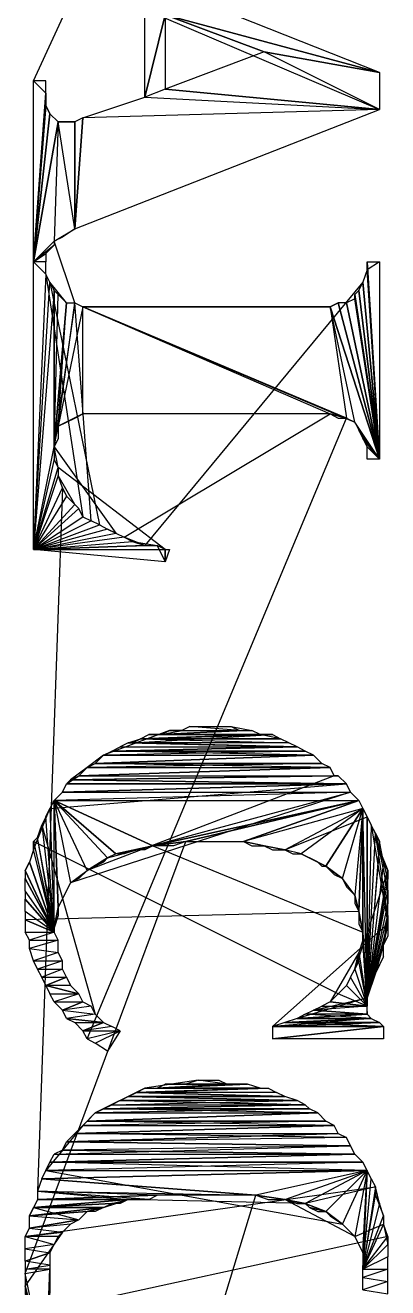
# Model space of a CAD drawing. Header units: metres. Extents: x 0 to 805, y 0 to 1107.
# Drawn here: x 135.31 to 140.9, y 117.81 to 137.3 of the extents above; entities that cross this region are included whole.
import ezdxf

# ---------------------------------------------------------------- set-up
doc = ezdxf.new("R2010")
doc.units = ezdxf.units.M
doc.layers.add('GUIDES', color=8, linetype='Continuous')
doc.layers.add('ROADS', color=7, linetype='Continuous')

msp = doc.modelspace()

# ---------------------------------------------------------------- linework, layer by layer
at = {"layer": 'GUIDES'}
for points in [[(136.137, 138.416), (137.47, 137.463), (140.772, 136.574), (136.137, 138.416)], [(137.153, 137.59), (137.47, 137.463), (137.153, 136.193), (137.153, 137.59)], [(137.47, 137.463), (137.47, 136.32), (137.153, 136.193), (137.47, 137.463)], [(137.47, 137.463), (138.994, 136.892), (140.772, 136.574), (137.47, 137.463)], [(138.994, 136.892), (137.47, 136.32), (140.772, 136.003), (138.994, 136.892)], [(138.994, 136.892), (140.772, 136.574), (140.772, 136.003), (138.994, 136.892)], [(135.629, 136.447), (135.438, 136.447), (135.629, 136.257), (135.629, 136.447)], [(135.438, 136.447), (135.629, 136.257), (135.438, 133.653), (135.438, 136.447)], [(137.47, 136.32), (137.153, 136.193), (140.772, 136.003), (137.47, 136.32)], [(135.629, 136.257), (135.629, 136.066), (135.438, 133.653), (135.629, 136.257)], [(137.153, 136.193), (140.772, 136.003), (136.2, 135.876), (137.153, 136.193)], [(135.629, 136.066), (135.692, 135.939), (135.438, 133.653), (135.629, 136.066)], [(135.692, 135.939), (135.819, 135.812), (135.438, 133.653), (135.692, 135.939)], [(140.772, 136.003), (136.2, 135.876), (136.073, 134.161), (140.772, 136.003)], [(135.819, 135.812), (135.756, 133.971), (135.438, 133.653), (135.819, 135.812)], [(135.756, 133.971), (136.073, 134.161), (135.819, 135.812), (135.756, 133.971)], [(135.819, 135.812), (136.073, 135.812), (136.073, 134.161), (135.819, 135.812)], [(136.073, 135.812), (136.073, 134.161), (136.2, 135.876), (136.073, 135.812)], [(135.883, 134.034), (135.756, 133.971), (136.073, 134.161), (135.883, 134.034)], [(135.756, 133.971), (135.756, 133.907), (135.438, 133.653), (135.756, 133.971)], [(135.438, 133.653), (135.629, 133.78), (135.756, 133.907), (135.438, 133.653)], [(135.629, 133.653), (135.438, 133.653), (135.629, 133.78), (135.629, 133.653)], [(135.629, 133.653), (135.438, 133.653), (135.629, 133.463), (135.629, 133.653)], [(135.438, 133.653), (135.629, 133.463), (135.438, 129.208), (135.438, 133.653)], [(140.772, 130.605), (140.582, 133.526), (140.582, 133.653), (140.772, 130.605)], [(140.772, 130.605), (140.582, 133.653), (140.772, 133.653), (140.772, 130.605)], [(135.438, 129.208), (135.692, 133.336), (135.629, 133.463), (135.438, 129.208)], [(140.518, 133.336), (140.772, 130.605), (140.582, 133.526), (140.518, 133.336)], [(135.756, 133.209), (135.438, 129.208), (135.692, 133.336), (135.756, 133.209)], [(135.438, 129.208), (135.756, 130.796), (135.756, 133.209), (135.438, 129.208)], [(135.756, 130.796), (135.819, 133.145), (135.756, 133.209), (135.756, 130.796)], [(140.391, 133.145), (140.772, 130.605), (140.455, 133.209), (140.391, 133.145)], [(140.772, 130.605), (140.455, 133.209), (140.518, 133.336), (140.772, 130.605)], [(135.946, 133.018), (135.756, 130.796), (135.819, 133.145), (135.946, 133.018)], [(135.819, 131.113), (136.073, 133.018), (135.756, 130.796), (135.819, 131.113)], [(135.946, 133.018), (136.073, 133.018), (135.756, 130.796), (135.946, 133.018)], [(136.2, 132.955), (135.819, 131.113), (136.073, 133.018), (136.2, 132.955)], [(136.2, 131.304), (136.2, 132.955), (135.819, 131.113), (136.2, 131.304)], [(140.01, 131.304), (136.2, 131.304), (136.2, 132.955), (140.01, 131.304)], [(140.01, 131.304), (140.264, 131.24), (136.2, 132.955), (140.01, 131.304)], [(140.264, 131.24), (136.2, 132.955), (140.01, 132.955), (140.264, 131.24)], [(140.137, 133.018), (140.01, 132.955), (140.772, 130.605), (140.137, 133.018)], [(140.264, 131.24), (140.391, 131.177), (140.01, 132.955), (140.264, 131.24)], [(140.391, 131.177), (140.01, 132.955), (140.772, 130.605), (140.391, 131.177)], [(140.264, 133.018), (140.137, 133.018), (140.772, 130.605), (140.264, 133.018)], [(140.264, 133.018), (140.772, 130.605), (140.391, 133.082), (140.264, 133.018)], [(140.772, 130.605), (140.391, 133.082), (140.391, 133.145), (140.772, 130.605)], [(135.819, 131.113), (136.073, 131.24), (136.2, 131.304), (135.819, 131.113)], [(140.01, 131.304), (140.137, 131.24), (140.264, 131.24), (140.01, 131.304)], [(135.819, 131.113), (135.819, 130.923), (135.756, 130.796), (135.819, 131.113)], [(140.391, 131.177), (140.455, 131.05), (140.772, 130.605), (140.391, 131.177)], [(140.455, 131.05), (140.518, 130.923), (140.772, 130.605), (140.455, 131.05)], [(140.518, 130.923), (140.582, 130.796), (140.772, 130.605), (140.518, 130.923)], [(135.756, 130.605), (135.438, 129.208), (135.756, 130.796), (135.756, 130.605)], [(140.582, 130.796), (140.772, 130.605), (140.582, 130.605), (140.582, 130.796)], [(135.438, 129.208), (135.819, 130.478), (135.756, 130.605), (135.438, 129.208)], [(135.819, 130.351), (135.438, 129.208), (135.819, 130.478), (135.819, 130.351)], [(135.438, 129.208), (135.883, 130.161), (135.819, 130.351), (135.438, 129.208)], [(135.946, 130.034), (135.438, 129.208), (135.883, 130.161), (135.946, 130.034)], [(135.438, 129.208), (136.073, 129.907), (135.946, 130.034), (135.438, 129.208)], [(136.137, 129.843), (135.438, 129.208), (136.073, 129.907), (136.137, 129.843)], [(135.438, 129.208), (136.2, 129.716), (136.137, 129.843), (135.438, 129.208)], [(136.327, 129.653), (135.438, 129.208), (136.2, 129.716), (136.327, 129.653)], [(135.438, 129.208), (136.454, 129.589), (136.327, 129.653), (135.438, 129.208)], [(136.581, 129.526), (135.438, 129.208), (136.454, 129.589), (136.581, 129.526)], [(135.438, 129.208), (136.708, 129.462), (136.581, 129.526), (135.438, 129.208)], [(136.835, 129.399), (135.438, 129.208), (136.708, 129.462), (136.835, 129.399)], [(135.438, 129.208), (136.962, 129.335), (136.835, 129.399), (135.438, 129.208)], [(137.153, 129.272), (135.438, 129.208), (136.962, 129.335), (137.153, 129.272)], [(137.343, 129.272), (135.438, 129.208), (137.47, 129.208), (137.343, 129.272)], [(137.153, 129.272), (137.343, 129.272), (135.438, 129.208), (137.153, 129.272)], [(135.438, 129.208), (137.47, 129.208), (137.47, 129.018), (135.438, 129.208)], [(137.47, 129.208), (137.534, 129.208), (137.47, 129.018), (137.47, 129.208)], [(139.121, 126.351), (139.248, 126.287), (137.089, 126.287), (139.121, 126.351)], [(138.931, 126.351), (139.121, 126.351), (137.089, 126.287), (138.931, 126.351)], [(137.216, 126.351), (138.931, 126.351), (137.089, 126.287), (137.216, 126.351)], [(138.804, 126.414), (137.407, 126.351), (138.931, 126.351), (138.804, 126.414)], [(138.613, 126.414), (138.804, 126.414), (137.407, 126.351), (138.613, 126.414)], [(137.534, 126.414), (138.613, 126.414), (137.407, 126.351), (137.534, 126.414)], [(137.724, 126.414), (138.613, 126.414), (137.851, 126.478), (137.724, 126.414)], [(138.613, 126.414), (137.851, 126.478), (138.486, 126.478), (138.613, 126.414)], [(136.772, 126.16), (139.502, 126.16), (136.645, 126.097), (136.772, 126.16)], [(139.502, 126.16), (136.645, 126.097), (139.629, 126.097), (139.502, 126.16)], [(136.899, 126.224), (136.772, 126.16), (139.502, 126.16), (136.899, 126.224)], [(136.962, 126.224), (136.899, 126.224), (139.502, 126.16), (136.962, 126.224)], [(137.089, 126.287), (139.375, 126.224), (136.962, 126.224), (137.089, 126.287)], [(139.375, 126.224), (136.962, 126.224), (139.502, 126.16), (139.375, 126.224)], [(139.248, 126.287), (137.089, 126.287), (139.375, 126.224), (139.248, 126.287)], [(136.518, 126.033), (139.756, 126.033), (136.391, 125.906), (136.518, 126.033)], [(139.756, 126.033), (136.391, 125.906), (139.883, 125.906), (139.756, 126.033)], [(136.645, 126.097), (139.629, 126.097), (136.518, 126.033), (136.645, 126.097)], [(139.629, 126.097), (136.518, 126.033), (139.756, 126.033), (139.629, 126.097)], [(136.264, 125.843), (140.01, 125.843), (136.137, 125.716), (136.264, 125.843)], [(140.01, 125.843), (136.137, 125.716), (140.074, 125.716), (140.01, 125.843)], [(136.391, 125.906), (139.883, 125.906), (136.264, 125.843), (136.391, 125.906)], [(139.883, 125.906), (136.264, 125.843), (140.01, 125.843), (139.883, 125.906)], [(135.946, 125.589), (140.264, 125.589), (135.883, 125.462), (135.946, 125.589)], [(140.264, 125.589), (135.883, 125.462), (140.328, 125.462), (140.264, 125.589)], [(136.01, 125.652), (135.946, 125.589), (140.264, 125.589), (136.01, 125.652)], [(140.137, 125.716), (136.01, 125.652), (140.264, 125.589), (140.137, 125.716)], [(140.074, 125.716), (140.137, 125.716), (136.01, 125.652), (140.074, 125.716)], [(136.137, 125.716), (140.074, 125.716), (136.01, 125.652), (136.137, 125.716)], [(135.883, 125.462), (140.328, 125.462), (135.756, 125.335), (135.883, 125.462)], [(140.328, 125.462), (135.756, 125.335), (140.455, 125.335), (140.328, 125.462)], [(135.756, 123.303), (135.629, 125.081), (135.692, 125.208), (135.756, 123.303)], [(135.756, 125.335), (135.692, 125.208), (135.756, 123.303), (135.756, 125.335)], [(140.455, 125.335), (137.28, 124.636), (135.756, 125.335), (140.455, 125.335)], [(137.28, 124.636), (135.756, 125.335), (136.708, 124.509), (137.28, 124.636)], [(135.756, 125.335), (136.708, 124.509), (136.581, 124.446), (135.756, 125.335)], [(136.581, 124.446), (136.264, 124.255), (135.756, 125.335), (136.581, 124.446)], [(136.264, 124.255), (135.756, 125.335), (136.01, 124.065), (136.264, 124.255)], [(135.756, 125.335), (136.01, 124.065), (135.819, 123.684), (135.756, 125.335)], [(135.819, 123.684), (135.756, 123.366), (135.756, 125.335), (135.819, 123.684)], [(140.455, 125.335), (137.788, 124.7), (137.28, 124.636), (140.455, 125.335)], [(138.677, 124.7), (140.455, 125.335), (137.788, 124.7), (138.677, 124.7)], [(140.518, 125.208), (138.677, 124.7), (140.455, 125.335), (140.518, 125.208)], [(138.677, 124.7), (139.312, 124.573), (140.518, 125.208), (138.677, 124.7)], [(139.312, 124.573), (140.518, 125.208), (139.566, 124.509), (139.312, 124.573)], [(140.518, 125.208), (139.566, 124.509), (139.947, 124.319), (140.518, 125.208)], [(139.947, 124.319), (140.201, 124.128), (140.518, 125.208), (139.947, 124.319)], [(140.201, 124.128), (140.518, 125.208), (140.391, 123.874), (140.201, 124.128)], [(140.518, 125.208), (140.391, 123.874), (140.455, 123.62), (140.518, 125.208)], [(140.518, 125.208), (140.455, 123.62), (140.518, 123.303), (140.518, 125.208)], [(140.518, 125.208), (140.518, 123.303), (140.582, 122.16), (140.518, 125.208)], [(140.582, 125.081), (140.582, 122.16), (140.518, 125.208), (140.582, 125.081)], [(135.565, 124.954), (135.756, 123.303), (135.629, 125.081), (135.565, 124.954)], [(140.645, 124.954), (140.582, 122.287), (140.582, 125.081), (140.645, 124.954)], [(135.756, 123.303), (135.502, 124.763), (135.565, 124.954), (135.756, 123.303)], [(140.582, 122.287), (140.709, 124.827), (140.645, 124.954), (140.582, 122.287)], [(140.772, 124.7), (140.582, 122.287), (140.709, 124.827), (140.772, 124.7)], [(135.375, 124.382), (135.756, 123.303), (135.438, 124.573), (135.375, 124.382)], [(135.438, 124.7), (135.756, 123.303), (135.502, 124.763), (135.438, 124.7)], [(135.756, 123.303), (135.438, 124.573), (135.438, 124.7), (135.756, 123.303)], [(137.026, 124.573), (137.28, 124.636), (136.708, 124.509), (137.026, 124.573)], [(137.026, 124.573), (136.835, 124.509), (136.708, 124.509), (137.026, 124.573)], [(137.153, 124.573), (137.026, 124.573), (137.28, 124.636), (137.153, 124.573)], [(137.788, 124.7), (137.597, 124.636), (137.28, 124.636), (137.788, 124.7)], [(138.804, 124.636), (138.994, 124.636), (138.677, 124.7), (138.804, 124.636)], [(138.994, 124.636), (138.677, 124.7), (139.312, 124.573), (138.994, 124.636)], [(138.994, 124.636), (139.121, 124.573), (139.312, 124.573), (138.994, 124.636)], [(139.312, 124.573), (139.439, 124.509), (139.566, 124.509), (139.312, 124.573)], [(140.582, 122.287), (140.772, 124.573), (140.772, 124.7), (140.582, 122.287)], [(140.836, 124.382), (140.582, 122.287), (140.772, 124.573), (140.836, 124.382)], [(135.756, 123.303), (135.311, 124.255), (135.375, 124.382), (135.756, 123.303)], [(136.581, 124.446), (136.518, 124.382), (136.264, 124.255), (136.581, 124.446)], [(139.566, 124.509), (139.693, 124.446), (139.947, 124.319), (139.566, 124.509)], [(139.693, 124.446), (139.82, 124.382), (139.947, 124.319), (139.693, 124.446)], [(139.82, 124.382), (139.883, 124.319), (139.947, 124.319), (139.82, 124.382)], [(140.582, 122.287), (140.899, 124.255), (140.836, 124.382), (140.582, 122.287)], [(135.311, 124.128), (135.756, 123.303), (135.311, 124.255), (135.311, 124.128)], [(136.264, 124.255), (136.137, 124.128), (136.01, 124.065), (136.264, 124.255)], [(139.947, 124.319), (140.074, 124.192), (140.201, 124.128), (139.947, 124.319)], [(140.899, 124.128), (140.582, 122.287), (140.899, 124.255), (140.899, 124.128)], [(135.756, 123.303), (135.311, 123.938), (135.311, 124.128), (135.756, 123.303)], [(135.819, 123.684), (135.946, 123.938), (136.01, 124.065), (135.819, 123.684)], [(140.201, 124.128), (140.264, 124.001), (140.391, 123.874), (140.201, 124.128)], [(140.582, 122.287), (140.899, 123.938), (140.899, 124.128), (140.582, 122.287)], [(135.311, 123.811), (135.756, 123.303), (135.311, 123.938), (135.311, 123.811)], [(135.756, 123.303), (135.311, 123.62), (135.311, 123.811), (135.756, 123.303)], [(140.391, 123.874), (140.391, 123.747), (140.455, 123.62), (140.391, 123.874)], [(140.899, 123.747), (140.582, 122.287), (140.899, 123.938), (140.899, 123.747)], [(135.311, 123.493), (135.756, 123.303), (135.311, 123.62), (135.311, 123.493)], [(135.819, 123.684), (135.819, 123.557), (135.756, 123.366), (135.819, 123.684)], [(140.455, 123.62), (140.455, 123.43), (140.518, 123.303), (140.455, 123.62)], [(140.582, 122.287), (140.899, 123.557), (140.899, 123.747), (140.582, 122.287)], [(135.311, 123.493), (135.311, 123.303), (135.756, 123.303), (135.311, 123.493)], [(140.899, 123.43), (140.582, 122.287), (140.899, 123.557), (140.899, 123.43)], [(140.836, 123.112), (140.899, 123.43), (140.582, 122.287), (140.836, 123.112)], [(140.899, 123.239), (140.836, 123.112), (140.899, 123.43), (140.899, 123.239)], [(135.311, 123.303), (135.756, 123.303), (135.375, 123.176), (135.311, 123.303)], [(135.756, 123.303), (135.375, 123.176), (135.819, 123.176), (135.756, 123.303)], [(140.582, 122.16), (140.518, 123.176), (140.518, 123.303), (140.582, 122.16)], [(135.375, 123.176), (135.819, 123.176), (135.375, 123.049), (135.375, 123.176)], [(135.819, 123.176), (135.375, 123.049), (135.819, 122.985), (135.819, 123.176)], [(135.375, 123.049), (135.819, 122.985), (135.438, 122.858), (135.375, 123.049)], [(140.455, 122.985), (140.582, 122.16), (140.518, 123.176), (140.455, 122.985)], [(140.836, 123.112), (140.709, 122.668), (140.582, 122.287), (140.836, 123.112)], [(140.709, 122.668), (140.836, 122.922), (140.836, 123.112), (140.709, 122.668)], [(135.819, 122.985), (135.438, 122.858), (135.883, 122.858), (135.819, 122.985)], [(135.438, 122.858), (135.883, 122.858), (135.502, 122.731), (135.438, 122.858)], [(135.883, 122.858), (135.502, 122.731), (135.883, 122.731), (135.883, 122.858)], [(140.391, 122.731), (140.582, 122.16), (140.455, 122.858), (140.391, 122.731)], [(140.582, 122.16), (140.455, 122.858), (140.455, 122.985), (140.582, 122.16)], [(140.772, 122.795), (140.709, 122.668), (140.836, 122.922), (140.772, 122.795)], [(135.502, 122.731), (135.883, 122.731), (135.565, 122.604), (135.502, 122.731)], [(135.883, 122.731), (135.565, 122.604), (135.946, 122.604), (135.883, 122.731)], [(140.582, 122.16), (140.328, 122.604), (140.391, 122.731), (140.582, 122.16)], [(135.565, 122.604), (135.946, 122.604), (135.629, 122.477), (135.565, 122.604)], [(135.946, 122.604), (136.01, 122.477), (135.629, 122.477), (135.946, 122.604)], [(135.629, 122.477), (135.692, 122.35), (136.137, 122.35), (135.629, 122.477)], [(136.01, 122.477), (135.629, 122.477), (136.137, 122.35), (136.01, 122.477)], [(140.582, 122.16), (140.137, 122.35), (140.264, 122.477), (140.582, 122.16)], [(140.264, 122.477), (140.582, 122.16), (140.328, 122.604), (140.264, 122.477)], [(135.692, 122.35), (136.137, 122.35), (135.756, 122.223), (135.692, 122.35)], [(136.137, 122.35), (135.756, 122.223), (136.2, 122.223), (136.137, 122.35)], [(140.01, 122.223), (140.582, 122.16), (140.137, 122.35), (140.01, 122.223)], [(135.756, 122.223), (136.2, 122.223), (135.883, 122.096), (135.756, 122.223)], [(136.2, 122.223), (136.327, 122.16), (135.883, 122.096), (136.2, 122.223)], [(136.327, 122.16), (135.883, 122.096), (136.391, 122.033), (136.327, 122.16)], [(135.883, 122.096), (136.391, 122.033), (135.946, 121.969), (135.883, 122.096)], [(140.582, 122.033), (139.629, 122.033), (139.756, 122.096), (140.582, 122.033)], [(139.883, 122.16), (140.582, 122.16), (139.756, 122.096), (139.883, 122.16)], [(140.582, 122.16), (139.756, 122.096), (140.582, 122.033), (140.582, 122.16)], [(140.01, 122.223), (139.883, 122.16), (140.582, 122.16), (140.01, 122.223)], [(136.391, 122.033), (135.946, 121.969), (136.518, 121.906), (136.391, 122.033)], [(135.946, 121.969), (136.073, 121.906), (136.518, 121.906), (135.946, 121.969)], [(136.073, 121.906), (136.518, 121.906), (136.2, 121.779), (136.073, 121.906)], [(136.518, 121.906), (136.645, 121.842), (136.2, 121.779), (136.518, 121.906)], [(136.645, 121.842), (136.2, 121.779), (136.772, 121.779), (136.645, 121.842)], [(140.836, 121.842), (139.121, 121.842), (140.772, 121.906), (140.836, 121.842)], [(139.121, 121.842), (140.772, 121.906), (139.312, 121.906), (139.121, 121.842)], [(140.836, 121.652), (139.121, 121.652), (140.836, 121.842), (140.836, 121.652)], [(139.121, 121.652), (140.836, 121.842), (139.121, 121.842), (139.121, 121.652)], [(140.772, 121.906), (139.312, 121.906), (140.645, 121.969), (140.772, 121.906)], [(139.312, 121.906), (140.645, 121.969), (139.502, 121.969), (139.312, 121.906)], [(140.645, 121.969), (139.502, 121.969), (140.582, 122.033), (140.645, 121.969)], [(139.502, 121.969), (140.582, 122.033), (139.629, 122.033), (139.502, 121.969)], [(136.2, 121.779), (136.772, 121.779), (136.264, 121.652), (136.2, 121.779)], [(136.264, 121.652), (136.391, 121.588), (136.772, 121.779), (136.264, 121.652)], [(136.391, 121.588), (136.772, 121.779), (136.581, 121.461), (136.391, 121.588)], [(139.058, 120.89), (139.185, 120.826), (137.026, 120.826), (139.058, 120.89)], [(138.931, 120.89), (139.058, 120.89), (137.026, 120.826), (138.931, 120.89)], [(137.153, 120.89), (138.931, 120.89), (137.026, 120.826), (137.153, 120.89)], [(138.74, 120.953), (137.343, 120.89), (138.931, 120.89), (138.74, 120.953)], [(138.423, 120.953), (138.74, 120.953), (137.343, 120.89), (138.423, 120.953)], [(137.47, 120.953), (138.423, 120.953), (137.343, 120.89), (137.47, 120.953)], [(137.788, 120.953), (138.423, 120.953), (137.978, 121.017), (137.788, 120.953)], [(138.423, 120.953), (137.978, 121.017), (138.296, 121.017), (138.423, 120.953)], [(136.772, 120.699), (136.645, 120.636), (139.629, 120.636), (136.772, 120.699)], [(136.899, 120.763), (139.502, 120.699), (136.772, 120.699), (136.899, 120.763)], [(139.502, 120.699), (136.772, 120.699), (139.629, 120.636), (139.502, 120.699)], [(137.026, 120.826), (139.312, 120.763), (136.899, 120.763), (137.026, 120.826)], [(139.312, 120.763), (136.899, 120.763), (139.502, 120.699), (139.312, 120.763)], [(139.185, 120.826), (137.026, 120.826), (139.312, 120.763), (139.185, 120.826)], [(136.391, 120.509), (139.82, 120.509), (136.264, 120.382), (136.391, 120.509)], [(139.82, 120.509), (136.264, 120.382), (139.947, 120.382), (139.82, 120.509)], [(136.518, 120.572), (139.693, 120.572), (136.391, 120.509), (136.518, 120.572)], [(139.693, 120.572), (136.391, 120.509), (139.82, 120.509), (139.693, 120.572)], [(136.645, 120.636), (139.629, 120.636), (136.518, 120.572), (136.645, 120.636)], [(139.629, 120.636), (136.518, 120.572), (139.693, 120.572), (139.629, 120.636)], [(136.2, 120.318), (140.074, 120.318), (136.073, 120.191), (136.2, 120.318)], [(140.074, 120.318), (136.073, 120.191), (140.137, 120.191), (140.074, 120.318)], [(136.264, 120.382), (139.947, 120.382), (136.2, 120.318), (136.264, 120.382)], [(139.947, 120.382), (136.2, 120.318), (140.074, 120.318), (139.947, 120.382)], [(140.137, 120.191), (140.264, 120.128), (135.946, 120.064), (140.137, 120.191)], [(136.073, 120.191), (140.137, 120.191), (135.946, 120.064), (136.073, 120.191)], [(140.264, 120.128), (135.946, 120.064), (140.328, 120.001), (140.264, 120.128)], [(135.883, 119.937), (135.756, 119.874), (140.391, 119.874), (135.883, 119.937)], [(135.946, 120.064), (140.328, 120.001), (135.883, 119.937), (135.946, 120.064)], [(140.328, 120.001), (135.883, 119.937), (140.391, 119.874), (140.328, 120.001)], [(135.692, 119.747), (140.518, 119.747), (135.629, 119.62), (135.692, 119.747)], [(140.518, 119.747), (135.629, 119.62), (140.582, 119.62), (140.518, 119.747)], [(135.756, 119.874), (140.391, 119.874), (135.692, 119.747), (135.756, 119.874)], [(140.391, 119.874), (135.692, 119.747), (140.518, 119.747), (140.391, 119.874)], [(138.867, 119.239), (135.565, 119.493), (140.582, 119.62), (138.867, 119.239)], [(135.629, 119.62), (140.582, 119.62), (135.565, 119.493), (135.629, 119.62)], [(138.867, 119.239), (139.312, 119.175), (140.582, 119.62), (138.867, 119.239)], [(139.312, 119.175), (140.582, 119.62), (139.629, 119.112), (139.312, 119.175)], [(140.582, 119.62), (139.629, 119.112), (139.947, 118.985), (140.582, 119.62)], [(139.947, 118.985), (140.201, 118.794), (140.582, 119.62), (139.947, 118.985)], [(140.201, 118.794), (140.582, 119.62), (140.391, 118.604), (140.201, 118.794)], [(140.582, 119.62), (140.391, 118.604), (140.518, 118.35), (140.582, 119.62)], [(140.582, 119.62), (140.518, 118.35), (140.518, 118.096), (140.582, 119.62)], [(140.518, 118.096), (140.645, 119.493), (140.582, 119.62), (140.518, 118.096)], [(135.502, 119.302), (138.867, 119.239), (135.565, 119.493), (135.502, 119.302)], [(140.709, 119.366), (140.518, 118.096), (140.645, 119.493), (140.709, 119.366)], [(140.518, 118.096), (140.709, 119.239), (140.709, 119.366), (140.518, 118.096)], [(136.645, 119.112), (136.899, 119.175), (135.438, 119.048), (136.645, 119.112)], [(136.899, 119.175), (135.502, 119.175), (135.438, 119.048), (136.899, 119.175)], [(136.645, 119.112), (135.438, 119.048), (136.518, 119.048), (136.645, 119.112)], [(138.867, 119.239), (137.343, 119.239), (135.502, 119.302), (138.867, 119.239)], [(137.343, 119.239), (135.502, 119.302), (135.502, 119.175), (137.343, 119.239)], [(137.343, 119.239), (135.502, 119.175), (137.216, 119.175), (137.343, 119.239)], [(136.772, 119.112), (136.645, 119.112), (136.899, 119.175), (136.772, 119.112)], [(138.867, 119.239), (139.058, 119.175), (139.312, 119.175), (138.867, 119.239)], [(139.312, 119.175), (139.502, 119.112), (139.629, 119.112), (139.312, 119.175)], [(139.629, 119.112), (139.693, 119.048), (139.947, 118.985), (139.629, 119.112)], [(140.772, 119.112), (140.518, 118.096), (140.709, 119.239), (140.772, 119.112)], [(140.518, 118.096), (140.836, 118.921), (140.772, 119.112), (140.518, 118.096)], [(136.264, 118.985), (136.518, 119.048), (135.375, 118.921), (136.264, 118.985)], [(136.518, 119.048), (135.375, 118.921), (135.438, 119.048), (136.518, 119.048)], [(136.264, 118.985), (135.375, 118.921), (136.137, 118.858), (136.264, 118.985)], [(135.375, 118.921), (136.137, 118.858), (135.375, 118.731), (135.375, 118.921)], [(136.391, 118.985), (136.264, 118.985), (136.518, 119.048), (136.391, 118.985)], [(139.693, 119.048), (139.82, 118.985), (139.947, 118.985), (139.693, 119.048)], [(139.947, 118.985), (140.01, 118.921), (140.201, 118.794), (139.947, 118.985)], [(140.836, 118.794), (140.518, 118.096), (140.836, 118.921), (140.836, 118.794)], [(135.375, 118.731), (135.883, 118.667), (135.311, 118.604), (135.375, 118.731)], [(136.137, 118.858), (136.01, 118.794), (135.375, 118.731), (136.137, 118.858)], [(136.01, 118.794), (135.375, 118.731), (135.883, 118.667), (136.01, 118.794)], [(140.518, 118.096), (140.899, 118.604), (140.836, 118.794), (140.518, 118.096)], [(135.883, 118.667), (135.819, 118.604), (135.311, 118.604), (135.883, 118.667)], [(135.819, 118.604), (135.311, 118.604), (135.756, 118.477), (135.819, 118.604)], [(135.311, 118.604), (135.756, 118.477), (135.311, 118.413), (135.311, 118.604)], [(140.899, 118.477), (140.518, 118.096), (140.899, 118.604), (140.899, 118.477)], [(135.756, 118.477), (135.311, 118.413), (135.692, 118.35), (135.756, 118.477)], [(135.311, 118.413), (135.692, 118.35), (135.311, 118.223), (135.311, 118.413)], [(135.692, 118.159), (135.311, 118.223), (135.692, 118.35), (135.692, 118.159)], [(140.899, 118.477), (140.899, 118.286), (140.518, 118.096), (140.899, 118.477)], [(135.311, 118.096), (135.692, 118.159), (135.311, 118.223), (135.311, 118.096)], [(135.692, 118.096), (135.311, 118.096), (135.692, 118.159), (135.692, 118.096)], [(140.899, 118.286), (140.518, 118.096), (140.899, 118.096), (140.899, 118.286)], [(135.629, 116.508), (135.311, 118.032), (135.692, 118.096), (135.629, 116.508)], [(135.311, 118.032), (135.692, 118.096), (135.311, 118.096), (135.311, 118.032)], [(135.311, 117.842), (135.629, 116.508), (135.311, 118.032), (135.311, 117.842)], [(135.692, 118.096), (135.692, 117.905), (135.629, 116.508), (135.692, 118.096)], [(140.518, 118.096), (140.899, 118.096), (140.518, 117.969), (140.518, 118.096)], [(140.899, 118.096), (140.518, 117.969), (140.899, 117.905), (140.899, 118.096)], [(140.518, 117.969), (140.899, 117.905), (140.518, 117.778), (140.518, 117.969)], [(135.311, 117.715), (135.375, 117.524), (135.311, 117.842), (135.311, 117.715)], [(135.375, 117.524), (135.311, 117.842), (135.629, 116.508), (135.375, 117.524)], [(135.692, 117.905), (135.692, 117.778), (135.629, 116.508), (135.692, 117.905)], [(140.899, 117.905), (140.518, 117.778), (140.899, 117.715), (140.899, 117.905)]]:
    msp.add_lwpolyline(points, close=True, dxfattribs=at)
at = {"layer": 'ROADS'}
for points in [[(136.327, 137.908), (140.772, 136.003), (140.772, 136.003), (136.2, 135.876), (136.073, 134.161), (136.073, 135.812), (135.819, 135.812), (135.819, 135.812), (135.438, 133.653), (135.692, 135.939), (135.629, 136.066), (135.629, 136.066), (135.438, 133.653), (135.629, 136.257), (135.438, 136.447), (136.137, 137.971)], [(137.47, 137.463), (140.772, 136.574), (138.994, 136.892), (137.47, 137.463), (137.47, 136.32), (137.153, 136.193), (137.47, 137.463)], [(135.946, 130.034), (135.438, 129.208), (135.883, 130.161), (135.502, 119.302), (138.867, 119.239), (135.565, 119.493), (140.582, 119.62), (135.692, 119.747), (140.518, 119.747), (135.692, 119.747), (140.391, 119.874), (135.883, 119.937), (135.756, 119.874), (140.328, 120.001), (135.946, 120.064), (140.137, 120.191), (140.264, 120.128), (136.073, 120.191), (140.074, 120.318), (136.264, 120.382), (139.947, 120.382), (136.264, 120.382), (139.82, 120.509), (136.518, 120.572), (139.693, 120.572), (136.518, 120.572), (139.629, 120.636), (136.772, 120.699), (136.645, 120.636), (139.502, 120.699), (136.899, 120.763), (139.312, 120.763), (137.026, 120.826), (139.058, 120.89), (139.185, 120.826), (137.026, 120.826), (138.931, 120.89), (137.343, 120.89), (138.74, 120.953), (138.423, 120.953), (137.47, 120.953), (137.788, 120.953), (138.423, 120.953), (137.978, 121.017), (137.153, 120.89), (136.391, 120.509), (136.2, 120.318), (135.629, 119.62), (140.201, 118.794), (140.391, 118.604), (139.312, 119.175), (139.629, 119.112), (136.899, 119.175), (135.502, 119.175), (135.438, 119.048), (136.518, 119.048), (136.264, 118.985), (135.375, 118.921), (136.137, 118.858), (135.375, 118.731), (135.883, 118.667), (135.311, 117.842), (135.629, 116.508), (135.311, 118.032), (137.788, 124.7), (140.455, 125.335), (138.677, 124.7), (139.312, 124.573), (140.582, 125.081), (140.582, 122.16), (140.518, 125.208), (139.566, 124.509), (139.947, 124.319), (140.201, 124.128), (140.518, 125.208), (140.391, 123.874), (140.455, 123.62), (135.311, 123.493), (135.756, 123.303), (135.311, 123.811), (135.756, 123.303), (135.311, 124.128), (135.756, 123.303), (135.375, 124.382), (135.311, 124.255), (135.756, 123.303), (135.629, 125.081), (135.756, 125.335), (136.708, 124.509), (136.708, 124.509), (135.756, 125.335), (137.28, 124.636), (140.518, 123.303), (140.518, 123.176), (140.582, 122.033), (139.756, 122.096), (140.582, 122.287), (139.502, 121.969), (140.645, 121.969), (139.121, 121.842), (140.836, 121.842), (139.121, 121.652), (140.836, 121.842), (139.312, 121.906), (140.645, 121.969), (139.629, 122.033), (139.756, 122.096), (140.582, 122.033), (139.502, 121.969), (140.645, 121.969), (139.312, 121.906), (140.772, 121.906), (139.121, 121.842), (140.836, 121.842), (139.121, 121.842), (140.899, 123.43), (140.899, 123.747), (140.899, 124.128), (140.836, 124.382), (140.772, 124.7), (140.645, 124.954), (140.899, 123.43), (140.836, 123.112), (140.899, 123.557), (140.709, 124.827), (140.899, 123.938), (140.772, 124.573), (140.899, 124.255), (140.391, 122.731), (140.455, 122.985), (140.01, 122.223), (140.137, 122.35), (135.438, 124.7), (135.438, 124.573), (135.692, 125.208), (140.264, 125.589), (135.883, 125.462), (140.264, 125.589), (135.946, 125.589), (136.137, 125.716), (140.01, 125.843), (136.391, 125.906), (139.883, 125.906), (136.391, 125.906), (139.756, 126.033), (136.645, 126.097), (139.629, 126.097), (136.645, 126.097), (139.502, 126.16), (136.899, 126.224), (136.772, 126.16), (139.502, 126.16), (136.899, 126.224), (137.089, 126.287), (139.248, 126.287), (138.931, 126.351), (137.407, 126.351), (138.613, 126.414), (137.851, 126.478), (138.486, 126.478), (138.804, 126.414), (137.407, 126.351), (138.931, 126.351), (137.089, 126.287), (139.375, 126.224), (136.962, 126.224), (139.121, 126.351), (138.931, 126.351), (137.216, 126.351), (137.407, 126.351), (138.613, 126.414), (137.407, 126.351), (137.724, 126.414), (137.534, 126.414), (136.518, 126.033), (136.264, 125.843), (136.01, 125.652), (140.074, 125.716), (140.137, 125.716), (140.074, 125.716), (136.264, 124.255), (136.581, 124.446), (140.328, 125.462), (136.01, 124.065), (135.819, 123.684), (135.756, 123.366), (135.502, 124.763), (135.565, 124.954), (136.391, 122.033), (135.946, 121.969), (136.518, 121.906), (136.2, 121.779), (136.772, 121.779), (136.264, 121.652), (140.264, 131.24), (140.391, 131.177), (140.01, 132.955), (136.2, 132.955), (140.391, 131.177), (140.01, 132.955), (140.772, 130.605), (140.582, 133.653), (140.772, 133.653), (140.582, 133.526), (140.772, 130.605), (140.01, 132.955), (140.137, 133.018), (140.137, 133.018), (140.772, 130.605), (140.391, 133.082), (140.391, 133.145), (140.772, 130.605), (140.391, 133.082), (140.772, 130.605), (140.455, 133.209), (140.455, 133.209), (140.772, 130.605), (140.518, 133.336), (137.153, 129.272), (136.835, 129.399), (136.962, 129.335), (137.343, 129.272), (137.343, 129.272), (137.47, 129.018), (137.47, 129.208), (135.819, 130.478), (135.756, 130.796), (135.819, 133.145), (135.756, 133.209), (135.756, 130.796), (136.708, 129.462), (136.581, 129.526), (136.835, 129.399), (140.01, 131.304), (136.2, 131.304), (135.819, 131.113), (135.946, 133.018), (135.692, 133.336), (135.692, 133.336), (136.454, 129.589), (136.327, 129.653), (136.073, 133.018), (136.073, 133.018), (135.756, 133.971), (136.073, 134.161), (135.819, 135.812), (135.756, 133.971), (135.438, 133.653), (135.629, 133.463), (136.2, 129.716), (136.137, 129.843), (136.073, 129.907), (135.819, 130.351)], [(135.883, 109.46), (138.867, 119.239), (139.312, 119.175), (140.582, 119.62), (140.518, 118.35), (140.518, 118.096), (140.645, 119.493), (140.582, 119.62), (135.565, 119.493), (138.867, 119.239), (137.343, 119.239), (135.502, 119.302), (136.899, 119.175), (137.216, 119.175), (135.502, 119.175), (137.216, 119.175), (135.502, 119.302), (135.502, 119.175), (135.375, 118.921), (136.518, 119.048), (135.438, 119.048), (136.518, 119.048), (136.899, 119.175), (135.438, 119.048), (136.137, 118.858), (135.375, 118.731), (135.883, 118.667), (135.311, 118.604), (140.709, 119.366), (140.709, 119.239), (140.836, 118.921), (140.772, 119.112), (140.709, 119.366), (139.629, 119.112), (139.947, 118.985), (140.201, 118.794), (140.391, 118.604), (140.836, 118.794), (140.899, 118.477), (140.899, 118.604), (135.375, 117.397)], [(135.375, 117.524), (135.311, 117.842), (135.629, 116.508), (135.311, 118.032), (135.692, 118.096), (135.692, 117.905), (135.629, 116.508)]]:
    msp.add_lwpolyline(points, dxfattribs=at)

doc.saveas('drawing.dxf')
